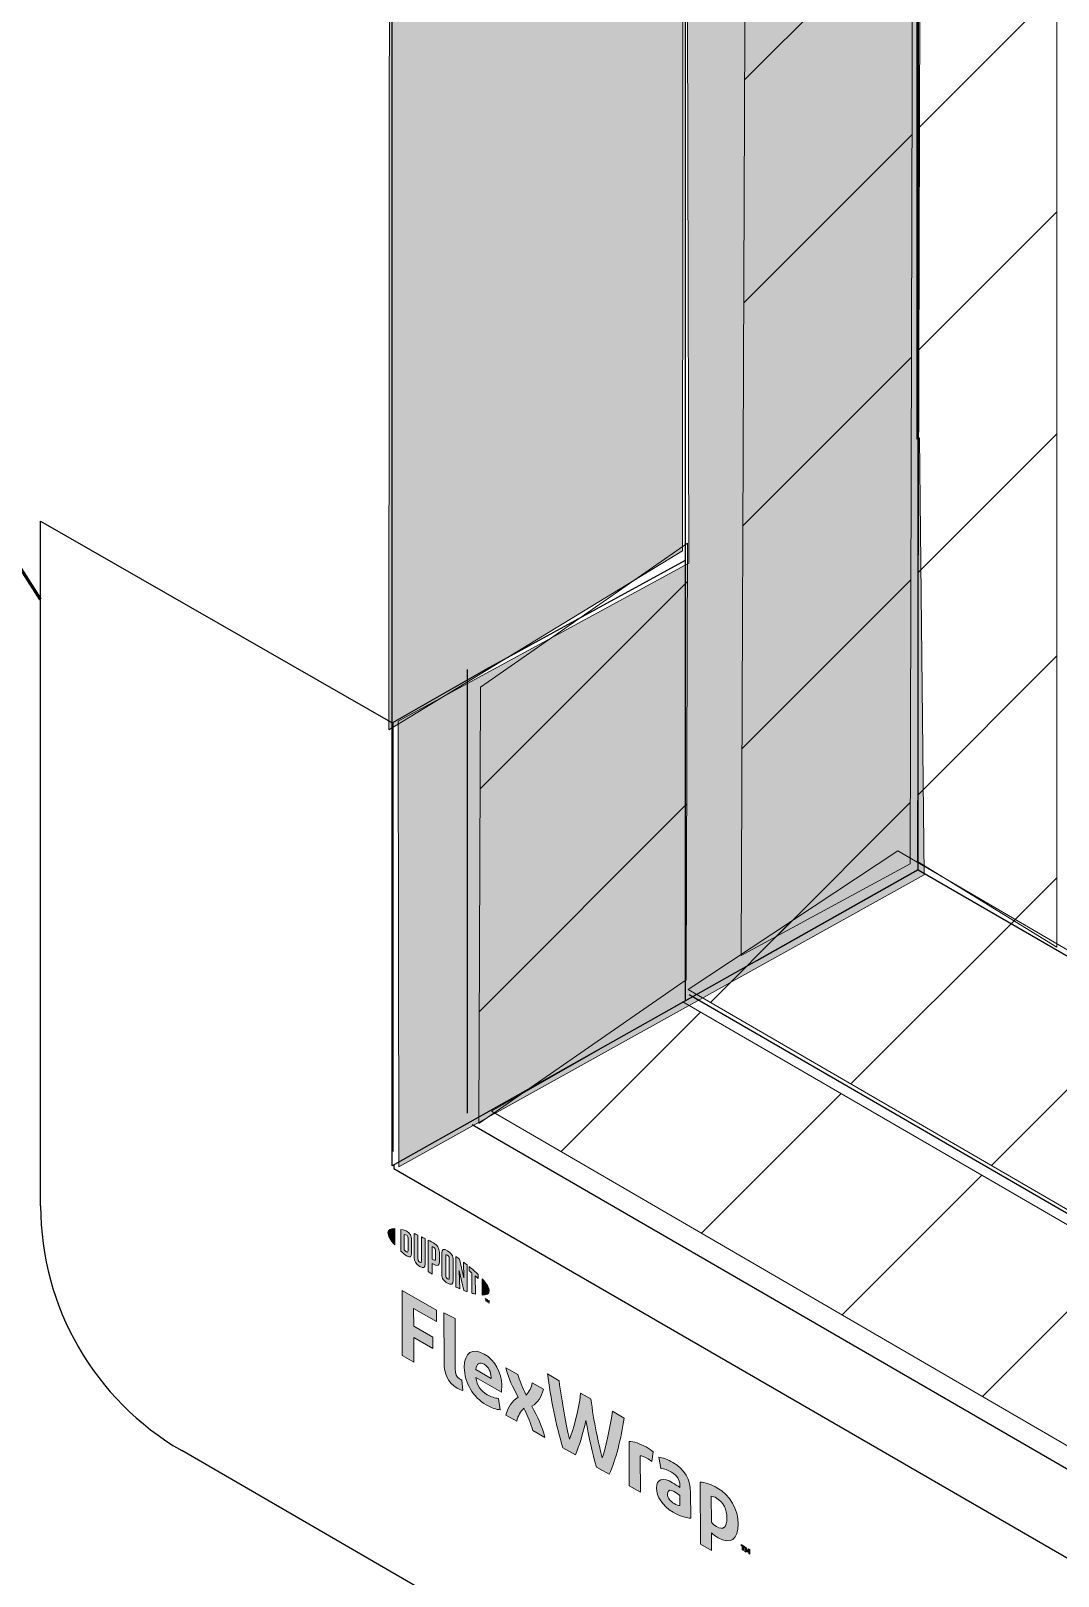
# Model space of a CAD drawing. Extents: x -1337 to 5791, y -3809 to 1769.
# Drawn here: x 500.3 to 565.7, y -1798.2 to -1699.8 of the extents above; entities that cross this region are included whole.
import ezdxf

# ---------------------------------------------------------------- set-up
doc = ezdxf.new("R2010")
doc.units = 0
doc.header["$MEASUREMENT"] = 0
for name, color, linetype, lineweight in [('G-ANNO-TTLB', 7, 'Continuous', 0), ('Layer 12', 7, 'Continuous', 0), ('TYVEK', 7, 'Continuous', 0)]:
    doc.layers.add(name, color=color, linetype=linetype, lineweight=lineweight)
pattern_1 = [(45, (0, 0), (-7.071067, 7.07107), [])]

# ---------------------------------------------------------------- blocks, each defined once
blk = doc.blocks.new('Block_381')
at = {"layer": 'TYVEK', "true_color": 0x003b71, "transparency": 33554687}
h = blk.add_hatch(color=156, dxfattribs=at)
h.dxf.hatch_style = 2
edge = h.paths.add_edge_path()
edge.add_spline(control_points=[(523.91, -1784.12), (523.91, -1784.12), (523.899, -1779.979), (523.899, -1779.979), (523.899, -1779.979), (526.085, -1781.234), (526.085, -1781.234), (526.085, -1781.234), (526.087, -1781.955), (526.087, -1781.955), (526.087, -1781.955), (524.635, -1781.122), (524.635, -1781.122), (524.635, -1781.122), (524.638, -1782.246), (524.638, -1782.246), (524.638, -1782.246), (525.859, -1782.947), (525.859, -1782.947), (525.859, -1782.947), (525.86, -1783.668), (525.86, -1783.668), (525.86, -1783.668), (524.639, -1782.967), (524.639, -1782.967), (524.639, -1782.967), (524.643, -1784.541), (524.643, -1784.541), (524.643, -1784.541), (523.91, -1784.12), (523.91, -1784.12)], knot_values=[0, 0, 0, 0, 1, 1, 1, 2, 2, 2, 3, 3, 3, 4, 4, 4, 5, 5, 5, 6, 6, 6, 7, 7, 7, 8, 8, 8, 9, 9, 9, 10, 10, 10, 10], degree=3, periodic=0)
h = blk.add_hatch(color=156, dxfattribs=at)
h.dxf.hatch_style = 2
edge = h.paths.add_edge_path()
edge.add_spline(control_points=[(527.283, -1784.963), (527.283, -1785.283), (527.356, -1785.496), (527.561, -1785.613), (527.612, -1785.643), (527.663, -1785.666), (527.71, -1785.681), (527.71, -1785.681), (527.762, -1786.355), (527.762, -1786.355), (527.665, -1786.323), (527.506, -1786.255), (527.403, -1786.196), (526.813, -1785.858), (526.576, -1785.279), (526.575, -1784.569), (526.575, -1784.569), (526.567, -1781.41), (526.567, -1781.41), (526.567, -1781.41), (527.275, -1781.769), (527.275, -1781.769), (527.275, -1781.769), (527.283, -1784.963), (527.283, -1784.963)], knot_values=[0, 0, 0, 0, 1, 1, 1, 2, 2, 2, 3, 3, 3, 4, 4, 4, 5, 5, 5, 6, 6, 6, 7, 7, 7, 8, 8, 8, 8], degree=3, periodic=0)
h = blk.add_hatch(color=156, dxfattribs=at)
h.dxf.hatch_style = 2
edge = h.paths.add_edge_path()
edge.add_spline(control_points=[(528.594, -1785.013), (528.594, -1785.013), (529.569, -1785.573), (529.569, -1785.573), (529.569, -1785.573), (529.569, -1785.502), (529.569, -1785.502), (529.568, -1785.171), (529.413, -1784.84), (529.131, -1784.678), (528.834, -1784.507), (528.639, -1784.638), (528.594, -1785.013)], knot_values=[0, 0, 0, 0, 1, 1, 1, 2, 2, 2, 3, 3, 3, 4, 4, 4, 4], degree=3, periodic=0)
edge = h.paths.add_edge_path()
edge.add_spline(control_points=[(530.153, -1787.574), (529.927, -1787.563), (529.594, -1787.454), (529.255, -1787.26), (528.429, -1786.785), (527.864, -1785.858), (527.861, -1784.876), (527.859, -1783.936), (528.375, -1783.594), (529.13, -1784.027), (529.802, -1784.413), (530.244, -1785.216), (530.246, -1786.009), (530.247, -1786.187), (530.237, -1786.334), (530.227, -1786.447), (530.227, -1786.447), (528.606, -1785.516), (528.606, -1785.516), (528.673, -1786.028), (528.915, -1786.379), (529.325, -1786.615), (529.577, -1786.759), (529.818, -1786.832), (530.038, -1786.853), (530.038, -1786.853), (530.153, -1787.574), (530.153, -1787.574)], knot_values=[0, 0, 0, 0, 1, 1, 1, 2, 2, 2, 3, 3, 3, 4, 4, 4, 5, 5, 5, 6, 6, 6, 7, 7, 7, 8, 8, 8, 9, 9, 9, 9], degree=3, periodic=0)
h = blk.add_hatch(color=156, dxfattribs=at)
h.dxf.hatch_style = 2
edge = h.paths.add_edge_path()
edge.add_spline(control_points=[(531.293, -1786.776), (530.948, -1786.14), (530.675, -1785.576), (530.515, -1784.893), (530.515, -1784.893), (531.279, -1785.332), (531.279, -1785.332), (531.347, -1785.637), (531.573, -1786.169), (531.8, -1786.635), (531.989, -1786.419), (532.152, -1786.164), (532.187, -1785.853), (532.187, -1785.853), (532.906, -1786.266), (532.906, -1786.266), (532.774, -1786.804), (532.549, -1787.107), (532.165, -1787.341), (532.536, -1788.032), (532.788, -1788.591), (533, -1789.339), (533, -1789.339), (532.236, -1788.9), (532.236, -1788.9), (532.127, -1788.507), (531.87, -1787.916), (531.653, -1787.467), (531.459, -1787.68), (531.275, -1787.929), (531.205, -1788.308), (531.205, -1788.308), (530.517, -1787.913), (530.517, -1787.913), (530.644, -1787.372), (530.884, -1787.037), (531.293, -1786.776)], knot_values=[0, 0, 0, 0, 1, 1, 1, 2, 2, 2, 3, 3, 3, 4, 4, 4, 5, 5, 5, 6, 6, 6, 7, 7, 7, 8, 8, 8, 9, 9, 9, 10, 10, 10, 11, 11, 11, 12, 12, 12, 12], degree=3, periodic=0)
h = blk.add_hatch(color=156, dxfattribs=at)
h.dxf.hatch_style = 2
edge = h.paths.add_edge_path()
edge.add_spline(control_points=[(537.294, -1787.669), (537.294, -1787.669), (538.043, -1788.099), (538.043, -1788.099), (537.852, -1789.365), (537.517, -1790.798), (537.084, -1791.683), (537.084, -1791.683), (536.278, -1791.221), (536.278, -1791.221), (536.025, -1790.337), (535.797, -1789.338), (535.605, -1788.259), (535.413, -1789.117), (535.194, -1789.86), (534.939, -1790.452), (534.939, -1790.452), (534.134, -1789.99), (534.134, -1789.99), (533.721, -1788.618), (533.353, -1786.782), (533.159, -1785.295), (533.159, -1785.295), (533.903, -1785.722), (533.903, -1785.722), (534.065, -1787.062), (534.356, -1788.628), (534.568, -1789.441), (534.787, -1788.876), (535.127, -1787.713), (535.273, -1786.509), (535.273, -1786.509), (535.93, -1786.886), (535.93, -1786.886), (536.087, -1788.263), (536.424, -1789.815), (536.651, -1790.637), (536.854, -1790.063), (537.143, -1788.829), (537.294, -1787.669)], knot_values=[0, 0, 0, 0, 1, 1, 1, 2, 2, 2, 3, 3, 3, 4, 4, 4, 5, 5, 5, 6, 6, 6, 7, 7, 7, 8, 8, 8, 9, 9, 9, 10, 10, 10, 11, 11, 11, 12, 12, 12, 13, 13, 13, 13], degree=3, periodic=0)
h = blk.add_hatch(color=156, dxfattribs=at)
h.dxf.hatch_style = 2
edge = h.paths.add_edge_path()
edge.add_spline(control_points=[(539.436, -1789.944), (539.621, -1790.05), (539.795, -1790.174), (539.898, -1790.262), (539.898, -1790.262), (539.797, -1790.872), (539.797, -1790.872), (539.71, -1790.786), (539.602, -1790.713), (539.494, -1790.651), (539.304, -1790.542), (539.176, -1790.51), (539.069, -1790.507), (539.069, -1790.507), (539.074, -1792.826), (539.074, -1792.826), (539.074, -1792.826), (538.366, -1792.419), (538.366, -1792.419), (538.366, -1792.419), (538.359, -1789.586), (538.359, -1789.586), (538.636, -1789.585), (539.067, -1789.732), (539.436, -1789.944)], knot_values=[0, 0, 0, 0, 1, 1, 1, 2, 2, 2, 3, 3, 3, 4, 4, 4, 5, 5, 5, 6, 6, 6, 7, 7, 7, 8, 8, 8, 8], degree=3, periodic=0)
h = blk.add_hatch(color=156, dxfattribs=at)
h.dxf.hatch_style = 2
edge = h.paths.add_edge_path()
edge.add_spline(control_points=[(541.592, -1793.675), (541.592, -1793.675), (541.59, -1793.042), (541.59, -1793.042), (541.472, -1792.944), (541.349, -1792.856), (541.226, -1792.785), (540.99, -1792.65), (540.806, -1792.65), (540.806, -1792.928), (540.807, -1793.177), (540.961, -1793.395), (541.233, -1793.551), (541.387, -1793.64), (541.515, -1793.678), (541.592, -1793.675)], knot_values=[0, 0, 0, 0, 1, 1, 1, 2, 2, 2, 3, 3, 3, 4, 4, 4, 5, 5, 5, 5], degree=3, periodic=0)
edge = h.paths.add_edge_path()
edge.add_spline(control_points=[(541.163, -1794.096), (540.46, -1793.692), (540.105, -1793.093), (540.103, -1792.56), (540.102, -1791.975), (540.517, -1791.87), (541.132, -1792.218), (541.276, -1792.3), (541.461, -1792.43), (541.589, -1792.527), (541.589, -1792.527), (541.589, -1792.385), (541.589, -1792.385), (541.588, -1792.024), (541.408, -1791.75), (541.064, -1791.552), (540.838, -1791.423), (540.597, -1791.326), (540.387, -1791.305), (540.387, -1791.305), (540.257, -1790.593), (540.257, -1790.593), (540.478, -1790.613), (540.832, -1790.745), (541.145, -1790.925), (541.899, -1791.358), (542.274, -1792.034), (542.276, -1792.833), (542.276, -1792.833), (542.28, -1794.477), (542.28, -1794.477), (542.07, -1794.481), (541.676, -1794.39), (541.163, -1794.096)], knot_values=[0, 0, 0, 0, 1, 1, 1, 2, 2, 2, 3, 3, 3, 4, 4, 4, 5, 5, 5, 6, 6, 6, 7, 7, 7, 8, 8, 8, 9, 9, 9, 10, 10, 10, 11, 11, 11, 11], degree=3, periodic=0)
h = blk.add_hatch(color=156, dxfattribs=at)
h.dxf.hatch_style = 2
edge = h.paths.add_edge_path()
edge.add_spline(control_points=[(543.926, -1795.009), (544.378, -1795.268), (544.587, -1795.069), (544.586, -1794.46), (544.584, -1793.928), (544.388, -1793.461), (543.922, -1793.193), (543.793, -1793.119), (543.701, -1793.096), (543.593, -1793.081), (543.593, -1793.081), (543.598, -1794.737), (543.598, -1794.737), (543.695, -1794.841), (543.777, -1794.923), (543.926, -1795.009)], knot_values=[0, 0, 0, 0, 1, 1, 1, 2, 2, 2, 3, 3, 3, 4, 4, 4, 5, 5, 5, 5], degree=3, periodic=0)
edge = h.paths.add_edge_path()
edge.add_spline(control_points=[(544.03, -1795.73), (543.851, -1795.627), (543.728, -1795.533), (543.599, -1795.406), (543.599, -1795.406), (543.602, -1796.53), (543.602, -1796.53), (543.602, -1796.53), (542.899, -1796.126), (542.899, -1796.126), (542.899, -1796.126), (542.889, -1792.181), (542.889, -1792.181), (543.181, -1792.195), (543.592, -1792.33), (543.956, -1792.539), (544.797, -1793.022), (545.301, -1793.902), (545.304, -1794.849), (545.306, -1795.819), (544.831, -1796.19), (544.03, -1795.73)], knot_values=[0, 0, 0, 0, 1, 1, 1, 2, 2, 2, 3, 3, 3, 4, 4, 4, 5, 5, 5, 6, 6, 6, 7, 7, 7, 7], degree=3, periodic=0)
h = blk.add_hatch(color=156, dxfattribs=at)
h.dxf.hatch_style = 2
edge = h.paths.add_edge_path()
edge.add_spline(control_points=[(545.812, -1796.335), (545.838, -1796.423), (545.863, -1796.489), (545.894, -1796.56), (545.924, -1796.524), (545.945, -1796.484), (545.971, -1796.426), (545.971, -1796.426), (546.044, -1796.469), (546.044, -1796.469), (546.044, -1796.469), (546.045, -1796.775), (546.045, -1796.775), (546.045, -1796.775), (545.981, -1796.738), (545.981, -1796.738), (545.981, -1796.738), (545.981, -1796.597), (545.981, -1796.597), (545.981, -1796.597), (545.984, -1796.551), (545.984, -1796.551), (545.963, -1796.585), (545.939, -1796.619), (545.917, -1796.645), (545.917, -1796.645), (545.868, -1796.617), (545.868, -1796.617), (545.846, -1796.565), (545.821, -1796.501), (545.799, -1796.442), (545.799, -1796.442), (545.803, -1796.495), (545.803, -1796.495), (545.803, -1796.495), (545.803, -1796.636), (545.803, -1796.636), (545.803, -1796.636), (545.739, -1796.599), (545.739, -1796.599), (545.739, -1796.599), (545.738, -1796.293), (545.738, -1796.293), (545.738, -1796.293), (545.812, -1796.335), (545.812, -1796.335)], knot_values=[0, 0, 0, 0, 1, 1, 1, 2, 2, 2, 3, 3, 3, 4, 4, 4, 5, 5, 5, 6, 6, 6, 7, 7, 7, 8, 8, 8, 9, 9, 9, 10, 10, 10, 11, 11, 11, 12, 12, 12, 13, 13, 13, 14, 14, 14, 15, 15, 15, 15], degree=3, periodic=0)
edge = h.paths.add_edge_path()
edge.add_spline(control_points=[(545.566, -1796.262), (545.566, -1796.262), (545.494, -1796.221), (545.494, -1796.221), (545.494, -1796.221), (545.494, -1796.153), (545.494, -1796.153), (545.494, -1796.153), (545.709, -1796.276), (545.709, -1796.276), (545.709, -1796.276), (545.709, -1796.344), (545.709, -1796.344), (545.709, -1796.344), (545.637, -1796.303), (545.637, -1796.303), (545.637, -1796.303), (545.638, -1796.541), (545.638, -1796.541), (545.638, -1796.541), (545.566, -1796.5), (545.566, -1796.5), (545.566, -1796.5), (545.566, -1796.262), (545.566, -1796.262)], knot_values=[0, 0, 0, 0, 1, 1, 1, 2, 2, 2, 3, 3, 3, 4, 4, 4, 5, 5, 5, 6, 6, 6, 7, 7, 7, 8, 8, 8, 8], degree=3, periodic=0)
at = {"layer": 'TYVEK'}
for points, knots in [([(523.91, -1784.12), (523.91, -1784.12), (523.899, -1779.979), (523.899, -1779.979), (523.899, -1779.979), (526.085, -1781.234), (526.085, -1781.234), (526.085, -1781.234), (526.087, -1781.955), (526.087, -1781.955), (526.087, -1781.955), (524.635, -1781.122), (524.635, -1781.122), (524.635, -1781.122), (524.638, -1782.246), (524.638, -1782.246), (524.638, -1782.246), (525.859, -1782.947), (525.859, -1782.947), (525.859, -1782.947), (525.86, -1783.668), (525.86, -1783.668), (525.86, -1783.668), (524.639, -1782.967), (524.639, -1782.967), (524.639, -1782.967), (524.643, -1784.541), (524.643, -1784.541), (524.643, -1784.541), (523.91, -1784.12), (523.91, -1784.12)], [0, 0, 0, 0, 1, 1, 1, 2, 2, 2, 3, 3, 3, 4, 4, 4, 5, 5, 5, 6, 6, 6, 7, 7, 7, 8, 8, 8, 9, 9, 9, 10, 10, 10, 10]), ([(527.283, -1784.963), (527.283, -1785.283), (527.356, -1785.496), (527.561, -1785.613), (527.612, -1785.643), (527.663, -1785.666), (527.71, -1785.681), (527.71, -1785.681), (527.762, -1786.355), (527.762, -1786.355), (527.665, -1786.323), (527.506, -1786.255), (527.403, -1786.196), (526.813, -1785.858), (526.576, -1785.279), (526.575, -1784.569), (526.575, -1784.569), (526.567, -1781.41), (526.567, -1781.41), (526.567, -1781.41), (527.275, -1781.769), (527.275, -1781.769), (527.275, -1781.769), (527.283, -1784.963), (527.283, -1784.963)], [0, 0, 0, 0, 1, 1, 1, 2, 2, 2, 3, 3, 3, 4, 4, 4, 5, 5, 5, 6, 6, 6, 7, 7, 7, 8, 8, 8, 8]), ([(530.153, -1787.574), (529.927, -1787.563), (529.594, -1787.454), (529.255, -1787.26), (528.429, -1786.785), (527.864, -1785.858), (527.861, -1784.876), (527.859, -1783.936), (528.375, -1783.594), (529.13, -1784.027), (529.802, -1784.413), (530.244, -1785.216), (530.246, -1786.009), (530.247, -1786.187), (530.237, -1786.334), (530.227, -1786.447), (530.227, -1786.447), (528.606, -1785.516), (528.606, -1785.516), (528.673, -1786.028), (528.915, -1786.379), (529.325, -1786.615), (529.577, -1786.759), (529.818, -1786.832), (530.038, -1786.853), (530.038, -1786.853), (530.153, -1787.574), (530.153, -1787.574)], [0, 0, 0, 0, 1, 1, 1, 2, 2, 2, 3, 3, 3, 4, 4, 4, 5, 5, 5, 6, 6, 6, 7, 7, 7, 8, 8, 8, 9, 9, 9, 9]), ([(528.594, -1785.013), (528.594, -1785.013), (529.569, -1785.573), (529.569, -1785.573), (529.569, -1785.573), (529.569, -1785.502), (529.569, -1785.502), (529.568, -1785.171), (529.413, -1784.84), (529.131, -1784.678), (528.834, -1784.507), (528.639, -1784.638), (528.594, -1785.013)], [0, 0, 0, 0, 1, 1, 1, 2, 2, 2, 3, 3, 3, 4, 4, 4, 4]), ([(531.293, -1786.776), (530.948, -1786.14), (530.675, -1785.576), (530.515, -1784.893), (530.515, -1784.893), (531.279, -1785.332), (531.279, -1785.332), (531.347, -1785.637), (531.573, -1786.169), (531.8, -1786.635), (531.989, -1786.419), (532.152, -1786.164), (532.187, -1785.853), (532.187, -1785.853), (532.906, -1786.266), (532.906, -1786.266), (532.774, -1786.804), (532.549, -1787.107), (532.165, -1787.341), (532.536, -1788.032), (532.788, -1788.591), (533, -1789.339), (533, -1789.339), (532.236, -1788.9), (532.236, -1788.9), (532.127, -1788.507), (531.87, -1787.916), (531.653, -1787.467), (531.459, -1787.68), (531.275, -1787.929), (531.205, -1788.308), (531.205, -1788.308), (530.517, -1787.913), (530.517, -1787.913), (530.644, -1787.372), (530.884, -1787.037), (531.293, -1786.776)], [0, 0, 0, 0, 1, 1, 1, 2, 2, 2, 3, 3, 3, 4, 4, 4, 5, 5, 5, 6, 6, 6, 7, 7, 7, 8, 8, 8, 9, 9, 9, 10, 10, 10, 11, 11, 11, 12, 12, 12, 12]), ([(537.294, -1787.669), (537.294, -1787.669), (538.043, -1788.099), (538.043, -1788.099), (537.852, -1789.365), (537.517, -1790.798), (537.084, -1791.683), (537.084, -1791.683), (536.278, -1791.221), (536.278, -1791.221), (536.025, -1790.337), (535.797, -1789.338), (535.605, -1788.259), (535.413, -1789.117), (535.194, -1789.86), (534.939, -1790.452), (534.939, -1790.452), (534.134, -1789.99), (534.134, -1789.99), (533.721, -1788.618), (533.353, -1786.782), (533.159, -1785.295), (533.159, -1785.295), (533.903, -1785.722), (533.903, -1785.722), (534.065, -1787.062), (534.356, -1788.628), (534.568, -1789.441), (534.787, -1788.876), (535.127, -1787.713), (535.273, -1786.509), (535.273, -1786.509), (535.93, -1786.886), (535.93, -1786.886), (536.087, -1788.263), (536.424, -1789.815), (536.651, -1790.637), (536.854, -1790.063), (537.143, -1788.829), (537.294, -1787.669)], [0, 0, 0, 0, 1, 1, 1, 2, 2, 2, 3, 3, 3, 4, 4, 4, 5, 5, 5, 6, 6, 6, 7, 7, 7, 8, 8, 8, 9, 9, 9, 10, 10, 10, 11, 11, 11, 12, 12, 12, 13, 13, 13, 13]), ([(539.436, -1789.944), (539.621, -1790.05), (539.795, -1790.174), (539.898, -1790.262), (539.898, -1790.262), (539.797, -1790.872), (539.797, -1790.872), (539.71, -1790.786), (539.602, -1790.713), (539.494, -1790.651), (539.304, -1790.542), (539.176, -1790.51), (539.069, -1790.507), (539.069, -1790.507), (539.074, -1792.826), (539.074, -1792.826), (539.074, -1792.826), (538.366, -1792.419), (538.366, -1792.419), (538.366, -1792.419), (538.359, -1789.586), (538.359, -1789.586), (538.636, -1789.585), (539.067, -1789.732), (539.436, -1789.944)], [0, 0, 0, 0, 1, 1, 1, 2, 2, 2, 3, 3, 3, 4, 4, 4, 5, 5, 5, 6, 6, 6, 7, 7, 7, 8, 8, 8, 8]), ([(541.163, -1794.096), (540.46, -1793.692), (540.105, -1793.093), (540.103, -1792.56), (540.102, -1791.975), (540.517, -1791.87), (541.132, -1792.218), (541.276, -1792.3), (541.461, -1792.43), (541.589, -1792.527), (541.589, -1792.527), (541.589, -1792.385), (541.589, -1792.385), (541.588, -1792.024), (541.408, -1791.75), (541.064, -1791.552), (540.838, -1791.423), (540.597, -1791.326), (540.387, -1791.305), (540.387, -1791.305), (540.257, -1790.593), (540.257, -1790.593), (540.478, -1790.613), (540.832, -1790.745), (541.145, -1790.925), (541.899, -1791.358), (542.274, -1792.034), (542.276, -1792.833), (542.276, -1792.833), (542.28, -1794.477), (542.28, -1794.477), (542.07, -1794.481), (541.676, -1794.39), (541.163, -1794.096)], [0, 0, 0, 0, 1, 1, 1, 2, 2, 2, 3, 3, 3, 4, 4, 4, 5, 5, 5, 6, 6, 6, 7, 7, 7, 8, 8, 8, 9, 9, 9, 10, 10, 10, 11, 11, 11, 11]), ([(541.592, -1793.675), (541.592, -1793.675), (541.59, -1793.042), (541.59, -1793.042), (541.472, -1792.944), (541.349, -1792.856), (541.226, -1792.785), (540.99, -1792.65), (540.806, -1792.65), (540.806, -1792.928), (540.807, -1793.177), (540.961, -1793.395), (541.233, -1793.551), (541.387, -1793.64), (541.515, -1793.678), (541.592, -1793.675)], [0, 0, 0, 0, 1, 1, 1, 2, 2, 2, 3, 3, 3, 4, 4, 4, 5, 5, 5, 5]), ([(544.03, -1795.73), (543.851, -1795.627), (543.728, -1795.533), (543.599, -1795.406), (543.599, -1795.406), (543.602, -1796.53), (543.602, -1796.53), (543.602, -1796.53), (542.899, -1796.126), (542.899, -1796.126), (542.899, -1796.126), (542.889, -1792.181), (542.889, -1792.181), (543.181, -1792.195), (543.592, -1792.33), (543.956, -1792.539), (544.797, -1793.022), (545.301, -1793.902), (545.304, -1794.849), (545.306, -1795.819), (544.831, -1796.19), (544.03, -1795.73)], [0, 0, 0, 0, 1, 1, 1, 2, 2, 2, 3, 3, 3, 4, 4, 4, 5, 5, 5, 6, 6, 6, 7, 7, 7, 7]), ([(543.926, -1795.009), (544.378, -1795.268), (544.587, -1795.069), (544.586, -1794.46), (544.584, -1793.928), (544.388, -1793.461), (543.922, -1793.193), (543.793, -1793.119), (543.701, -1793.096), (543.593, -1793.081), (543.593, -1793.081), (543.598, -1794.737), (543.598, -1794.737), (543.695, -1794.841), (543.777, -1794.923), (543.926, -1795.009)], [0, 0, 0, 0, 1, 1, 1, 2, 2, 2, 3, 3, 3, 4, 4, 4, 5, 5, 5, 5]), ([(545.566, -1796.262), (545.566, -1796.262), (545.494, -1796.221), (545.494, -1796.221), (545.494, -1796.221), (545.494, -1796.153), (545.494, -1796.153), (545.494, -1796.153), (545.709, -1796.276), (545.709, -1796.276), (545.709, -1796.276), (545.709, -1796.344), (545.709, -1796.344), (545.709, -1796.344), (545.637, -1796.303), (545.637, -1796.303), (545.637, -1796.303), (545.638, -1796.541), (545.638, -1796.541), (545.638, -1796.541), (545.566, -1796.5), (545.566, -1796.5), (545.566, -1796.5), (545.566, -1796.262), (545.566, -1796.262)], [0, 0, 0, 0, 1, 1, 1, 2, 2, 2, 3, 3, 3, 4, 4, 4, 5, 5, 5, 6, 6, 6, 7, 7, 7, 8, 8, 8, 8]), ([(545.812, -1796.335), (545.838, -1796.423), (545.863, -1796.489), (545.894, -1796.56), (545.924, -1796.524), (545.945, -1796.484), (545.971, -1796.426), (545.971, -1796.426), (546.044, -1796.469), (546.044, -1796.469), (546.044, -1796.469), (546.045, -1796.775), (546.045, -1796.775), (546.045, -1796.775), (545.981, -1796.738), (545.981, -1796.738), (545.981, -1796.738), (545.981, -1796.597), (545.981, -1796.597), (545.981, -1796.597), (545.984, -1796.551), (545.984, -1796.551), (545.963, -1796.585), (545.939, -1796.619), (545.917, -1796.645), (545.917, -1796.645), (545.868, -1796.617), (545.868, -1796.617), (545.846, -1796.565), (545.821, -1796.501), (545.799, -1796.442), (545.799, -1796.442), (545.803, -1796.495), (545.803, -1796.495), (545.803, -1796.495), (545.803, -1796.636), (545.803, -1796.636), (545.803, -1796.636), (545.739, -1796.599), (545.739, -1796.599), (545.739, -1796.599), (545.738, -1796.293), (545.738, -1796.293), (545.738, -1796.293), (545.812, -1796.335), (545.812, -1796.335)], [0, 0, 0, 0, 1, 1, 1, 2, 2, 2, 3, 3, 3, 4, 4, 4, 5, 5, 5, 6, 6, 6, 7, 7, 7, 8, 8, 8, 9, 9, 9, 10, 10, 10, 11, 11, 11, 12, 12, 12, 13, 13, 13, 14, 14, 14, 15, 15, 15, 15])]:
    blk.add_open_spline(points, degree=3, knots=knots, dxfattribs=at)
blk = doc.blocks.new('Block_382')
at = {"layer": 'TYVEK', "true_color": 0x003b71, "transparency": 33554687}
h = blk.add_hatch(color=156, dxfattribs=at)
h.dxf.hatch_style = 2
edge = h.paths.add_edge_path()
edge.add_spline(control_points=[(522.997, -1776.301), (522.998, -1776.491), (523.158, -1776.761), (523.438, -1777.075), (523.438, -1777.075), (523.436, -1776.035), (523.436, -1776.035), (523.157, -1776.027), (522.997, -1776.112), (522.997, -1776.301)], knot_values=[0, 0, 0, 0, 1, 1, 1, 2, 2, 2, 3, 3, 3, 3], degree=3, periodic=0)
h = blk.add_hatch(color=156, dxfattribs=at)
h.dxf.hatch_style = 2
edge = h.paths.add_edge_path()
edge.add_spline(control_points=[(524.278, -1777.46), (524.279, -1777.54), (524.237, -1777.543), (524.187, -1777.514), (524.149, -1777.492), (524.089, -1777.442), (524.04, -1777.398), (524.04, -1777.398), (524.038, -1776.404), (524.038, -1776.404), (524.087, -1776.418), (524.146, -1776.436), (524.185, -1776.458), (524.235, -1776.486), (524.276, -1776.537), (524.276, -1776.616), (524.276, -1776.616), (524.278, -1777.46), (524.278, -1777.46)], knot_values=[0, 0, 0, 0, 1, 1, 1, 2, 2, 2, 3, 3, 3, 4, 4, 4, 5, 5, 5, 6, 6, 6, 6], degree=3, periodic=0)
edge = h.paths.add_edge_path()
edge.add_spline(control_points=[(524.217, -1776.217), (524.139, -1776.172), (524.026, -1776.134), (523.822, -1776.089), (523.822, -1776.089), (523.826, -1777.467), (523.826, -1777.467), (524.005, -1777.633), (524.142, -1777.748), (524.221, -1777.793), (524.401, -1777.896), (524.502, -1777.828), (524.501, -1777.624), (524.501, -1777.624), (524.499, -1776.709), (524.499, -1776.709), (524.499, -1776.505), (524.397, -1776.32), (524.217, -1776.217)], knot_values=[0, 0, 0, 0, 1, 1, 1, 2, 2, 2, 3, 3, 3, 4, 4, 4, 5, 5, 5, 6, 6, 6, 6], degree=3, periodic=0)
h = blk.add_hatch(color=156, dxfattribs=at)
h.dxf.hatch_style = 2
edge = h.paths.add_edge_path()
edge.add_spline(control_points=[(525.129, -1778.11), (525.129, -1778.19), (525.105, -1778.227), (525.019, -1778.165), (524.934, -1778.105), (524.911, -1778.05), (524.911, -1777.956), (524.911, -1777.956), (524.908, -1776.456), (524.908, -1776.456), (524.851, -1776.431), (524.726, -1776.379), (524.672, -1776.357), (524.672, -1776.357), (524.676, -1777.873), (524.676, -1777.873), (524.676, -1778.116), (524.778, -1778.268), (525.02, -1778.439), (525.241, -1778.595), (525.376, -1778.544), (525.375, -1778.275), (525.375, -1778.275), (525.371, -1776.673), (525.371, -1776.673), (525.325, -1776.649), (525.174, -1776.577), (525.125, -1776.555), (525.125, -1776.555), (525.129, -1778.11), (525.129, -1778.11)], knot_values=[0, 0, 0, 0, 1, 1, 1, 2, 2, 2, 3, 3, 3, 4, 4, 4, 5, 5, 5, 6, 6, 6, 7, 7, 7, 8, 8, 8, 9, 9, 9, 10, 10, 10, 10], degree=3, periodic=0)
h = blk.add_hatch(color=156, dxfattribs=at)
h.dxf.hatch_style = 2
edge = h.paths.add_edge_path()
edge.add_spline(control_points=[(526.024, -1777.966), (526.024, -1778.053), (525.998, -1778.082), (525.898, -1778.024), (525.898, -1778.024), (525.811, -1777.975), (525.811, -1777.975), (525.811, -1777.975), (525.81, -1777.179), (525.81, -1777.179), (525.848, -1777.199), (525.868, -1777.21), (525.891, -1777.223), (526, -1777.285), (526.022, -1777.345), (526.022, -1777.434), (526.022, -1777.434), (526.024, -1777.966), (526.024, -1777.966)], knot_values=[0, 0, 0, 0, 1, 1, 1, 2, 2, 2, 3, 3, 3, 4, 4, 4, 5, 5, 5, 6, 6, 6, 6], degree=3, periodic=0)
edge = h.paths.add_edge_path()
edge.add_spline(control_points=[(525.905, -1776.949), (525.862, -1776.925), (525.706, -1776.842), (525.563, -1776.769), (525.563, -1776.769), (525.568, -1778.787), (525.568, -1778.787), (525.617, -1778.818), (525.745, -1778.899), (525.814, -1778.941), (525.814, -1778.941), (525.812, -1778.256), (525.812, -1778.256), (525.812, -1778.256), (525.908, -1778.311), (525.908, -1778.311), (526.166, -1778.458), (526.273, -1778.386), (526.272, -1778.13), (526.272, -1778.13), (526.271, -1777.535), (526.271, -1777.535), (526.27, -1777.284), (526.149, -1777.09), (525.905, -1776.949)], knot_values=[0, 0, 0, 0, 1, 1, 1, 2, 2, 2, 3, 3, 3, 4, 4, 4, 5, 5, 5, 6, 6, 6, 7, 7, 7, 8, 8, 8, 8], degree=3, periodic=0)
h = blk.add_hatch(color=156, dxfattribs=at)
h.dxf.hatch_style = 2
edge = h.paths.add_edge_path()
edge.add_spline(control_points=[(526.904, -1779.175), (526.904, -1779.255), (526.881, -1779.283), (526.794, -1779.236), (526.704, -1779.187), (526.68, -1779.129), (526.68, -1779.046), (526.68, -1779.046), (526.677, -1777.788), (526.677, -1777.788), (526.676, -1777.705), (526.701, -1777.674), (526.79, -1777.728), (526.877, -1777.781), (526.901, -1777.837), (526.901, -1777.917), (526.901, -1777.917), (526.904, -1779.175), (526.904, -1779.175)], knot_values=[0, 0, 0, 0, 1, 1, 1, 2, 2, 2, 3, 3, 3, 4, 4, 4, 5, 5, 5, 6, 6, 6, 6], degree=3, periodic=0)
edge = h.paths.add_edge_path()
edge.add_spline(control_points=[(526.79, -1777.446), (526.562, -1777.302), (526.426, -1777.341), (526.427, -1777.606), (526.427, -1777.606), (526.43, -1778.927), (526.43, -1778.927), (526.431, -1779.207), (526.554, -1779.393), (526.795, -1779.519), (527.03, -1779.643), (527.153, -1779.61), (527.152, -1779.312), (527.152, -1779.312), (527.149, -1778.051), (527.149, -1778.051), (527.148, -1777.767), (527.037, -1777.602), (526.79, -1777.446)], knot_values=[0, 0, 0, 0, 1, 1, 1, 2, 2, 2, 3, 3, 3, 4, 4, 4, 5, 5, 5, 6, 6, 6, 6], degree=3, periodic=0)
h = blk.add_hatch(color=156, dxfattribs=at)
h.dxf.hatch_style = 2
edge = h.paths.add_edge_path()
edge.add_spline(control_points=[(527.833, -1779.168), (527.833, -1779.168), (527.558, -1777.985), (527.558, -1777.985), (527.484, -1777.931), (527.394, -1777.868), (527.325, -1777.821), (527.325, -1777.821), (527.33, -1779.758), (527.33, -1779.758), (527.378, -1779.781), (527.502, -1779.836), (527.566, -1779.863), (527.566, -1779.863), (527.544, -1778.71), (527.544, -1778.71), (527.544, -1778.71), (527.835, -1779.973), (527.835, -1779.973), (527.897, -1779.997), (527.986, -1780.03), (528.045, -1780.051), (528.045, -1780.051), (528.041, -1778.349), (528.041, -1778.349), (527.98, -1778.3), (527.868, -1778.214), (527.814, -1778.174), (527.814, -1778.174), (527.833, -1779.168), (527.833, -1779.168)], knot_values=[0, 0, 0, 0, 1, 1, 1, 2, 2, 2, 3, 3, 3, 4, 4, 4, 5, 5, 5, 6, 6, 6, 7, 7, 7, 8, 8, 8, 9, 9, 9, 10, 10, 10, 10], degree=3, periodic=0)
h = blk.add_hatch(color=156, dxfattribs=at)
h.dxf.hatch_style = 2
edge = h.paths.add_edge_path()
edge.add_spline(control_points=[(528.164, -1778.717), (528.224, -1778.764), (528.284, -1778.813), (528.343, -1778.861), (528.343, -1778.861), (528.346, -1780.149), (528.346, -1780.149), (528.4, -1780.165), (528.5, -1780.193), (528.566, -1780.208), (528.566, -1780.208), (528.563, -1779.048), (528.563, -1779.048), (528.627, -1779.104), (528.688, -1779.158), (528.743, -1779.208), (528.743, -1779.208), (528.742, -1778.959), (528.742, -1778.959), (528.568, -1778.79), (528.381, -1778.625), (528.163, -1778.448), (528.163, -1778.448), (528.164, -1778.717), (528.164, -1778.717)], knot_values=[0, 0, 0, 0, 1, 1, 1, 2, 2, 2, 3, 3, 3, 4, 4, 4, 5, 5, 5, 6, 6, 6, 7, 7, 7, 8, 8, 8, 8], degree=3, periodic=0)
h = blk.add_hatch(color=156, dxfattribs=at)
h.dxf.hatch_style = 2
edge = h.paths.add_edge_path()
edge.add_spline(control_points=[(529.448, -1780.004), (529.449, -1780.195), (529.289, -1780.281), (529.009, -1780.273), (529.009, -1780.273), (529.007, -1779.233), (529.007, -1779.233), (529.287, -1779.546), (529.448, -1779.815), (529.448, -1780.004)], knot_values=[0, 0, 0, 0, 1, 1, 1, 2, 2, 2, 3, 3, 3, 3], degree=3, periodic=0)
h = blk.add_hatch(color=156, dxfattribs=at)
h.dxf.hatch_style = 2
edge = h.paths.add_edge_path()
edge.add_spline(control_points=[(529.319, -1780.555), (529.319, -1780.555), (529.345, -1780.57), (529.345, -1780.57), (529.345, -1780.57), (529.385, -1780.664), (529.385, -1780.664), (529.385, -1780.664), (529.424, -1780.615), (529.424, -1780.615), (529.424, -1780.615), (529.45, -1780.63), (529.45, -1780.63), (529.45, -1780.63), (529.45, -1780.78), (529.45, -1780.78), (529.45, -1780.78), (529.426, -1780.766), (529.426, -1780.766), (529.426, -1780.766), (529.426, -1780.659), (529.426, -1780.659), (529.426, -1780.659), (529.386, -1780.708), (529.386, -1780.708), (529.386, -1780.708), (529.383, -1780.707), (529.383, -1780.707), (529.383, -1780.707), (529.343, -1780.612), (529.343, -1780.612), (529.343, -1780.612), (529.343, -1780.719), (529.343, -1780.719), (529.343, -1780.719), (529.319, -1780.705), (529.319, -1780.705), (529.319, -1780.705), (529.319, -1780.555), (529.319, -1780.555)], knot_values=[0, 0, 0, 0, 1, 1, 1, 2, 2, 2, 3, 3, 3, 4, 4, 4, 5, 5, 5, 6, 6, 6, 7, 7, 7, 8, 8, 8, 9, 9, 9, 10, 10, 10, 11, 11, 11, 12, 12, 12, 13, 13, 13, 13], degree=3, periodic=0)
edge = h.paths.add_edge_path()
edge.add_spline(control_points=[(529.226, -1780.528), (529.226, -1780.528), (529.186, -1780.505), (529.186, -1780.505), (529.186, -1780.505), (529.186, -1780.479), (529.186, -1780.479), (529.186, -1780.479), (529.291, -1780.539), (529.291, -1780.539), (529.291, -1780.539), (529.291, -1780.565), (529.291, -1780.565), (529.291, -1780.565), (529.251, -1780.542), (529.251, -1780.542), (529.251, -1780.542), (529.251, -1780.666), (529.251, -1780.666), (529.251, -1780.666), (529.226, -1780.651), (529.226, -1780.651), (529.226, -1780.651), (529.226, -1780.528), (529.226, -1780.528)], knot_values=[0, 0, 0, 0, 1, 1, 1, 2, 2, 2, 3, 3, 3, 4, 4, 4, 5, 5, 5, 6, 6, 6, 7, 7, 7, 8, 8, 8, 8], degree=3, periodic=0)
at = {"layer": 'TYVEK'}
for points, knots in [([(522.997, -1776.301), (522.998, -1776.491), (523.158, -1776.761), (523.438, -1777.075), (523.438, -1777.075), (523.436, -1776.035), (523.436, -1776.035), (523.157, -1776.027), (522.997, -1776.112), (522.997, -1776.301)], [0, 0, 0, 0, 1, 1, 1, 2, 2, 2, 3, 3, 3, 3]), ([(524.217, -1776.217), (524.139, -1776.172), (524.026, -1776.134), (523.822, -1776.089), (523.822, -1776.089), (523.826, -1777.467), (523.826, -1777.467), (524.005, -1777.633), (524.142, -1777.748), (524.221, -1777.793), (524.401, -1777.896), (524.502, -1777.828), (524.501, -1777.624), (524.501, -1777.624), (524.499, -1776.709), (524.499, -1776.709), (524.499, -1776.505), (524.397, -1776.32), (524.217, -1776.217)], [0, 0, 0, 0, 1, 1, 1, 2, 2, 2, 3, 3, 3, 4, 4, 4, 5, 5, 5, 6, 6, 6, 6]), ([(524.278, -1777.46), (524.279, -1777.54), (524.237, -1777.543), (524.187, -1777.514), (524.149, -1777.492), (524.089, -1777.442), (524.04, -1777.398), (524.04, -1777.398), (524.038, -1776.404), (524.038, -1776.404), (524.087, -1776.418), (524.146, -1776.436), (524.185, -1776.458), (524.235, -1776.486), (524.276, -1776.537), (524.276, -1776.616), (524.276, -1776.616), (524.278, -1777.46), (524.278, -1777.46)], [0, 0, 0, 0, 1, 1, 1, 2, 2, 2, 3, 3, 3, 4, 4, 4, 5, 5, 5, 6, 6, 6, 6]), ([(525.129, -1778.11), (525.129, -1778.19), (525.105, -1778.227), (525.019, -1778.165), (524.934, -1778.105), (524.911, -1778.05), (524.911, -1777.956), (524.911, -1777.956), (524.908, -1776.456), (524.908, -1776.456), (524.851, -1776.431), (524.726, -1776.379), (524.672, -1776.357), (524.672, -1776.357), (524.676, -1777.873), (524.676, -1777.873), (524.676, -1778.116), (524.778, -1778.268), (525.02, -1778.439), (525.241, -1778.595), (525.376, -1778.544), (525.375, -1778.275), (525.375, -1778.275), (525.371, -1776.673), (525.371, -1776.673), (525.325, -1776.649), (525.174, -1776.577), (525.125, -1776.555), (525.125, -1776.555), (525.129, -1778.11), (525.129, -1778.11)], [0, 0, 0, 0, 1, 1, 1, 2, 2, 2, 3, 3, 3, 4, 4, 4, 5, 5, 5, 6, 6, 6, 7, 7, 7, 8, 8, 8, 9, 9, 9, 10, 10, 10, 10]), ([(525.905, -1776.949), (525.862, -1776.925), (525.706, -1776.842), (525.563, -1776.769), (525.563, -1776.769), (525.568, -1778.787), (525.568, -1778.787), (525.617, -1778.818), (525.745, -1778.899), (525.814, -1778.941), (525.814, -1778.941), (525.812, -1778.256), (525.812, -1778.256), (525.812, -1778.256), (525.908, -1778.311), (525.908, -1778.311), (526.166, -1778.458), (526.273, -1778.386), (526.272, -1778.13), (526.272, -1778.13), (526.271, -1777.535), (526.271, -1777.535), (526.27, -1777.284), (526.149, -1777.09), (525.905, -1776.949)], [0, 0, 0, 0, 1, 1, 1, 2, 2, 2, 3, 3, 3, 4, 4, 4, 5, 5, 5, 6, 6, 6, 7, 7, 7, 8, 8, 8, 8]), ([(526.024, -1777.966), (526.024, -1778.053), (525.998, -1778.082), (525.898, -1778.024), (525.898, -1778.024), (525.811, -1777.975), (525.811, -1777.975), (525.811, -1777.975), (525.81, -1777.179), (525.81, -1777.179), (525.848, -1777.199), (525.868, -1777.21), (525.891, -1777.223), (526, -1777.285), (526.022, -1777.345), (526.022, -1777.434), (526.022, -1777.434), (526.024, -1777.966), (526.024, -1777.966)], [0, 0, 0, 0, 1, 1, 1, 2, 2, 2, 3, 3, 3, 4, 4, 4, 5, 5, 5, 6, 6, 6, 6]), ([(526.79, -1777.446), (526.562, -1777.302), (526.426, -1777.341), (526.427, -1777.606), (526.427, -1777.606), (526.43, -1778.927), (526.43, -1778.927), (526.431, -1779.207), (526.554, -1779.393), (526.795, -1779.519), (527.03, -1779.643), (527.153, -1779.61), (527.152, -1779.312), (527.152, -1779.312), (527.149, -1778.051), (527.149, -1778.051), (527.148, -1777.767), (527.037, -1777.602), (526.79, -1777.446)], [0, 0, 0, 0, 1, 1, 1, 2, 2, 2, 3, 3, 3, 4, 4, 4, 5, 5, 5, 6, 6, 6, 6]), ([(526.904, -1779.175), (526.904, -1779.255), (526.881, -1779.283), (526.794, -1779.236), (526.704, -1779.187), (526.68, -1779.129), (526.68, -1779.046), (526.68, -1779.046), (526.677, -1777.788), (526.677, -1777.788), (526.676, -1777.705), (526.701, -1777.674), (526.79, -1777.728), (526.877, -1777.781), (526.901, -1777.837), (526.901, -1777.917), (526.901, -1777.917), (526.904, -1779.175), (526.904, -1779.175)], [0, 0, 0, 0, 1, 1, 1, 2, 2, 2, 3, 3, 3, 4, 4, 4, 5, 5, 5, 6, 6, 6, 6]), ([(527.833, -1779.168), (527.833, -1779.168), (527.558, -1777.985), (527.558, -1777.985), (527.484, -1777.931), (527.394, -1777.868), (527.325, -1777.821), (527.325, -1777.821), (527.33, -1779.758), (527.33, -1779.758), (527.378, -1779.781), (527.502, -1779.836), (527.566, -1779.863), (527.566, -1779.863), (527.544, -1778.71), (527.544, -1778.71), (527.544, -1778.71), (527.835, -1779.973), (527.835, -1779.973), (527.897, -1779.997), (527.986, -1780.03), (528.045, -1780.051), (528.045, -1780.051), (528.041, -1778.349), (528.041, -1778.349), (527.98, -1778.3), (527.868, -1778.214), (527.814, -1778.174), (527.814, -1778.174), (527.833, -1779.168), (527.833, -1779.168)], [0, 0, 0, 0, 1, 1, 1, 2, 2, 2, 3, 3, 3, 4, 4, 4, 5, 5, 5, 6, 6, 6, 7, 7, 7, 8, 8, 8, 9, 9, 9, 10, 10, 10, 10]), ([(528.164, -1778.717), (528.224, -1778.764), (528.284, -1778.813), (528.343, -1778.861), (528.343, -1778.861), (528.346, -1780.149), (528.346, -1780.149), (528.4, -1780.165), (528.5, -1780.193), (528.566, -1780.208), (528.566, -1780.208), (528.563, -1779.048), (528.563, -1779.048), (528.627, -1779.104), (528.688, -1779.158), (528.743, -1779.208), (528.743, -1779.208), (528.742, -1778.959), (528.742, -1778.959), (528.568, -1778.79), (528.381, -1778.625), (528.163, -1778.448), (528.163, -1778.448), (528.164, -1778.717), (528.164, -1778.717)], [0, 0, 0, 0, 1, 1, 1, 2, 2, 2, 3, 3, 3, 4, 4, 4, 5, 5, 5, 6, 6, 6, 7, 7, 7, 8, 8, 8, 8]), ([(529.448, -1780.004), (529.449, -1780.195), (529.289, -1780.281), (529.009, -1780.273), (529.009, -1780.273), (529.007, -1779.233), (529.007, -1779.233), (529.287, -1779.546), (529.448, -1779.815), (529.448, -1780.004)], [0, 0, 0, 0, 1, 1, 1, 2, 2, 2, 3, 3, 3, 3]), ([(529.226, -1780.528), (529.226, -1780.528), (529.186, -1780.505), (529.186, -1780.505), (529.186, -1780.505), (529.186, -1780.479), (529.186, -1780.479), (529.186, -1780.479), (529.291, -1780.539), (529.291, -1780.539), (529.291, -1780.539), (529.291, -1780.565), (529.291, -1780.565), (529.291, -1780.565), (529.251, -1780.542), (529.251, -1780.542), (529.251, -1780.542), (529.251, -1780.666), (529.251, -1780.666), (529.251, -1780.666), (529.226, -1780.651), (529.226, -1780.651), (529.226, -1780.651), (529.226, -1780.528), (529.226, -1780.528)], [0, 0, 0, 0, 1, 1, 1, 2, 2, 2, 3, 3, 3, 4, 4, 4, 5, 5, 5, 6, 6, 6, 7, 7, 7, 8, 8, 8, 8]), ([(529.319, -1780.555), (529.319, -1780.555), (529.345, -1780.57), (529.345, -1780.57), (529.345, -1780.57), (529.385, -1780.664), (529.385, -1780.664), (529.385, -1780.664), (529.424, -1780.615), (529.424, -1780.615), (529.424, -1780.615), (529.45, -1780.63), (529.45, -1780.63), (529.45, -1780.63), (529.45, -1780.78), (529.45, -1780.78), (529.45, -1780.78), (529.426, -1780.766), (529.426, -1780.766), (529.426, -1780.766), (529.426, -1780.659), (529.426, -1780.659), (529.426, -1780.659), (529.386, -1780.708), (529.386, -1780.708), (529.386, -1780.708), (529.383, -1780.707), (529.383, -1780.707), (529.383, -1780.707), (529.343, -1780.612), (529.343, -1780.612), (529.343, -1780.612), (529.343, -1780.719), (529.343, -1780.719), (529.343, -1780.719), (529.319, -1780.705), (529.319, -1780.705), (529.319, -1780.705), (529.319, -1780.555), (529.319, -1780.555)], [0, 0, 0, 0, 1, 1, 1, 2, 2, 2, 3, 3, 3, 4, 4, 4, 5, 5, 5, 6, 6, 6, 7, 7, 7, 8, 8, 8, 9, 9, 9, 10, 10, 10, 11, 11, 11, 12, 12, 12, 13, 13, 13, 13])]:
    blk.add_open_spline(points, degree=3, knots=knots, dxfattribs=at)
blk = doc.blocks.new('Block_380')
at = {"layer": 'TYVEK'}
for name in ['Block_382', 'Block_381']:
    blk.add_blockref(name, (0, 0), dxfattribs=at)

msp = doc.modelspace()

# ---------------------------------------------------------------- hatches: boundary and pattern name
at = {"layer": 'G-ANNO-TTLB', "true_color": 0xff00ff, "transparency": 33554687}
h = msp.add_hatch(color=6, dxfattribs=at)
edge = h.paths.add_edge_path()
edge.add_spline(control_points=[(1773.018, -3692.604), (1773.018, -3692.604), (-1156.5, -3692.604), (-1156.5, -3692.604), (-1156.5, -3692.604), (-1156.5, -1235.604), (-1156.5, -1235.604), (-1156.5, -1235.604), (1773.018, -1235.604), (1773.018, -1235.604), (1773.018, -1235.604), (1773.018, -3692.604), (1773.018, -3692.604)], knot_values=[0, 0, 0, 0, 1, 1, 1, 2, 2, 2, 3, 3, 3, 4, 4, 4, 4], degree=3, periodic=0)
edge = h.paths.add_edge_path()
edge.add_spline(control_points=[(-1147.5, -1244.604), (-1147.5, -1244.604), (-1147.5, -3683.604), (-1147.5, -3683.604), (-1147.5, -3683.604), (1764.018, -3683.604), (1764.018, -3683.604), (1764.018, -3683.604), (1764.018, -1244.604), (1764.018, -1244.604), (1764.018, -1244.604), (-1147.5, -1244.604), (-1147.5, -1244.604)], knot_values=[0, 0, 0, 0, 1, 1, 1, 2, 2, 2, 3, 3, 3, 4, 4, 4, 4], degree=3, periodic=0)
edge.add_line((-1147.5, -1244.604), (-1147.5, -1244.604))
at = {"layer": 'Layer 12', "true_color": 0x808080, "transparency": 33554495}
h = msp.add_hatch(color=8, dxfattribs=at)
h.dxf.hatch_style = 2
h.paths.add_polyline_path([(523.046, -1744.275), (523.167, -1601.238), (541.861, -1611.388), (541.768, -1732.878)])
at = {"layer": 'Layer 12', "true_color": 0x808080, "transparency": 33554457}
h = msp.add_hatch(color=8, dxfattribs=at)
h.dxf.hatch_style = 2
h.paths.add_polyline_path([(556.853, -1725.666), (556.684, -1725.758), (556.69, -1620.284), (541.861, -1611.388), (542.159, -1733.654), (523.652, -1743.713), (523.688, -1772.096), (557.161, -1753.503)])
at = {"layer": 'Layer 12', "true_color": 0x000000, "transparency": 33554687}
h = msp.add_hatch(dxfattribs=at)
h.set_pattern_fill('_U', color=18, scale=10, angle=44.99999, style=2, pattern_type=0)
h.set_pattern_definition(pattern_1)
h.paths.add_polyline_path([(556.261, -1752.801), (545.487, -1758.65), (546.08, -1613.926), (556.602, -1620.159)])
h = msp.add_hatch(dxfattribs=at)
h.set_pattern_fill('_U', color=18, scale=10, angle=44.99999, style=2, pattern_type=0)
h.set_pattern_definition(pattern_1)
h.paths.add_polyline_path([(565.606, -1758.12), (556.728, -1752.651), (557.086, -1619.903), (565.602, -1626.088)])
h = msp.add_hatch(dxfattribs=at)
h.set_pattern_fill('_U', color=18, scale=10, angle=44.99999, style=2, pattern_type=0)
h.set_pattern_definition(pattern_1)
h.paths.add_polyline_path([(541.989, -1760.186), (528.797, -1769.351), (528.885, -1741.553), (542.077, -1732.388)])
h = msp.add_hatch(dxfattribs=at)
h.set_pattern_fill('_U', color=18, scale=10, angle=44.99999, style=2, pattern_type=0)
h.set_pattern_definition(pattern_1)
h.paths.add_polyline_path([(605.361, -1797.519), (542.128, -1760.813), (555.478, -1751.972), (605.215, -1781.046)])
h = msp.add_hatch(dxfattribs=at)
h.set_pattern_fill('_U', color=18, scale=10, angle=44.99999, style=2, pattern_type=0)
h.set_pattern_definition(pattern_1)
h.paths.add_polyline_path([(605.292, -1798.401), (605.292, -1812.54), (529.588, -1768.548), (541.789, -1761.601)])

# ---------------------------------------------------------------- linework, layer by layer
at = {"layer": 'G-ANNO-TTLB'}
for points in [[(1773.018, -3692.604), (1773.018, -3692.604), (-1156.5, -3692.604), (-1156.5, -3692.604), (-1156.5, -3692.604), (-1156.5, -1235.604), (-1156.5, -1235.604), (-1156.5, -1235.604), (1773.018, -1235.604), (1773.018, -1235.604), (1773.018, -1235.604), (1773.018, -3692.604), (1773.018, -3692.604)], [(-1147.5, -1244.604), (-1147.5, -1244.604), (-1147.5, -3683.604), (-1147.5, -3683.604), (-1147.5, -3683.604), (1764.018, -3683.604), (1764.018, -3683.604), (1764.018, -3683.604), (1764.018, -1244.604), (1764.018, -1244.604), (1764.018, -1244.604), (-1147.5, -1244.604), (-1147.5, -1244.604)]]:
    msp.add_open_spline(points, degree=3, knots=[0, 0, 0, 0, 1, 1, 1, 2, 2, 2, 3, 3, 3, 4, 4, 4, 4], dxfattribs=at)
at = {"layer": 'Layer 12'}
for points in [[(523.046, -1744.275), (523.167, -1601.238), (541.861, -1611.388), (541.768, -1732.878)], [(556.853, -1725.666), (556.684, -1725.758), (556.69, -1620.284), (541.861, -1611.388), (542.159, -1733.654), (523.652, -1743.713), (523.688, -1772.096), (557.161, -1753.503)], [(556.261, -1752.801), (545.487, -1758.65), (546.08, -1613.926), (556.602, -1620.159)], [(565.606, -1758.12), (556.728, -1752.651), (557.086, -1619.903), (565.602, -1626.088)], [(541.989, -1760.186), (528.797, -1769.351), (528.885, -1741.553), (542.077, -1732.388)], [(605.361, -1797.519), (542.128, -1760.813), (555.478, -1751.972), (605.215, -1781.046)], [(605.292, -1798.401), (605.292, -1812.54), (529.588, -1768.548), (541.789, -1761.601)]]:
    msp.add_lwpolyline(points, close=True, dxfattribs=at)
at = {"layer": 'TYVEK', "color": 18, "lineweight": 25, "true_color": 0x000000}
for p, q in [((523.271, -1772.047), (523.271, -1600.608)), ((556.757, -1725.112), (556.757, -1620.179)), ((546.482, -1758.976), (529.236, -1768.688))]:
    msp.add_line(p, q, dxfattribs=at)
at = {"layer": 'TYVEK', "color": 4, "lineweight": 25, "true_color": 0x00ffff}
for p, q in [((541.929, -1611.489), (541.93, -1761.539)), ((556.757, -1620.179), (556.77, -1725.119)), ((556.77, -1753.197), (556.77, -1725.119)), ((500.876, -1774.596), (500.876, -1730.989)), ((500.876, -1730.989), (523.309, -1743.851)), ((541.93, -1733.478), (529.236, -1740.434)), ((529.236, -1740.434), (523.284, -1743.836)), ((528.045, -1740.428), (528.045, -1768.682)), ((523.309, -1743.851), (523.309, -1771.128)), ((556.757, -1753.19), (546.482, -1758.976)), ((556.77, -1753.197), (546.494, -1758.983)), ((556.77, -1753.197), (605.955, -1781.572)), ((546.482, -1758.976), (529.236, -1768.688)), ((542.19, -1761.132), (606.177, -1798.148)), ((529.236, -1768.688), (523.271, -1772.047)), ((528.366, -1769.415), (605.025, -1813.762)), ((523.363, -1771.995), (523.363, -1772.198)), ((523.363, -1772.198), (565.114, -1796.35)), ((540.866, -1808.112), (509.863, -1790.176)), ((565.114, -1796.35), (605.892, -1819.94))]:
    msp.add_line(p, q, dxfattribs=at)
at = {"layer": 'TYVEK', "color": 18, "lineweight": 60, "true_color": 0x000000}
msp.add_line((500.876, -1735.981), (499.634, -1734.039), dxfattribs=at)
at = {"layer": 'TYVEK', "color": 4, "lineweight": 25, "true_color": 0x00ffff}
msp.add_open_spline([(500.876, -1774.596), (500.876, -1781.021), (504.301, -1786.959), (509.863, -1790.176)], degree=3, dxfattribs=at)

# ---------------------------------------------------------------- block references
at = {"layer": 'TYVEK'}
msp.add_blockref('Block_380', (0, 0), dxfattribs=at)

doc.saveas('drawing.dxf')
